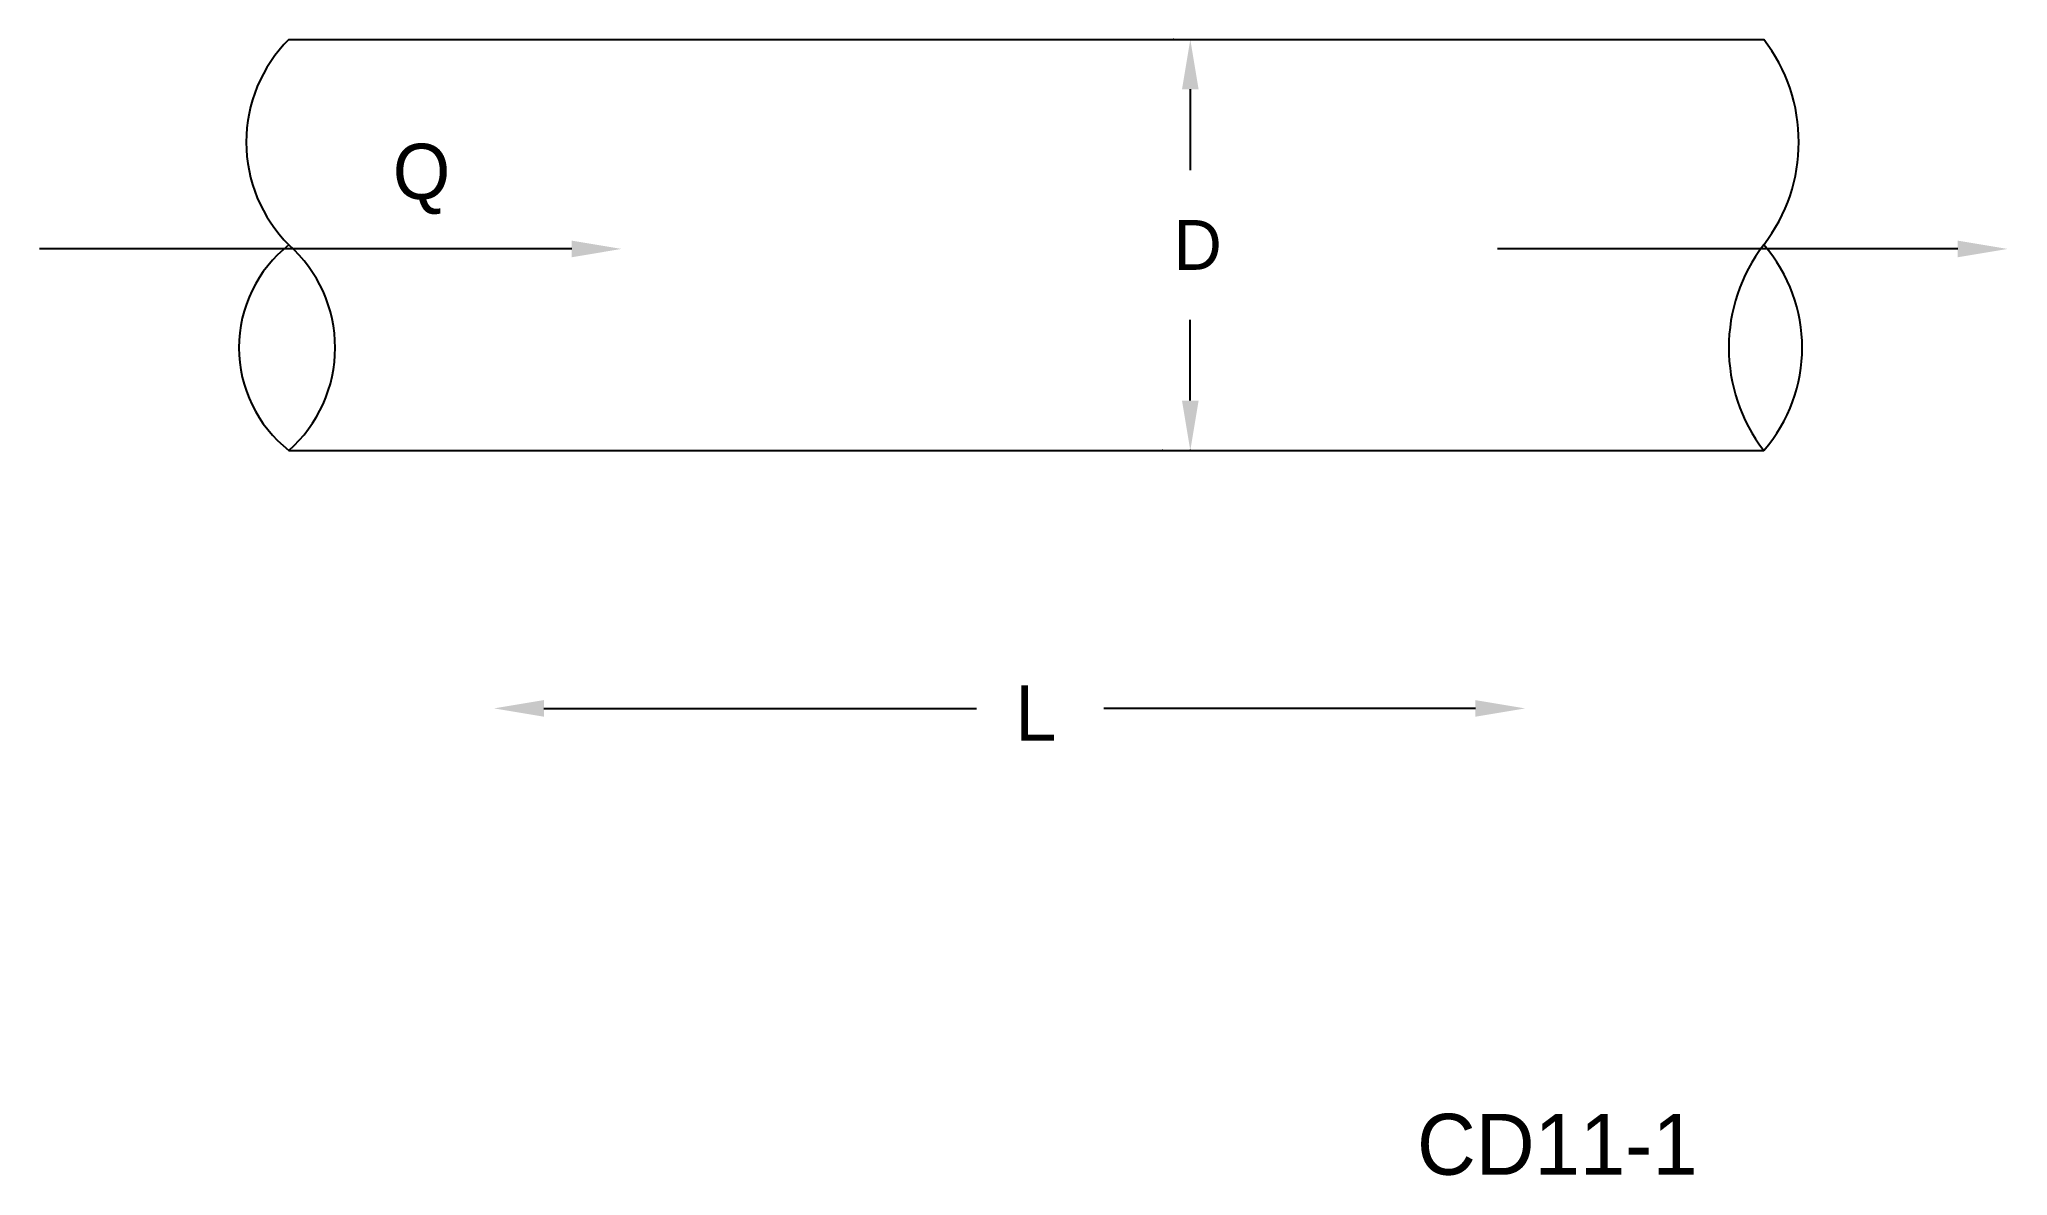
# Model space of a CAD drawing. Extents: x 1.51 to 8.62, y 1.71 to 5.81.
import ezdxf

# ---------------------------------------------------------------- set-up
doc = ezdxf.new("R2010")
doc.units = 0
doc.layers.get('0').update_dxf_attribs({"linetype": 'CONTINUOUS'})
doc.layers.add('NUMBER', color=3, linetype='CONTINUOUS')

msp = doc.modelspace()

# ---------------------------------------------------------------- linework, layer by layer
at = {"color": 0}
for p, q in [((2.4077, 5.8146), (7.7343, 5.8146)), ((3.4292, 5.0578), (1.5065, 5.0578)), ((8.4354, 5.0578), (6.7731, 5.0578)), ((2.4077, 4.33), (7.7343, 4.33)), ((3.3286, 3.3985), (4.8907, 3.3985)), ((6.6932, 3.3985), (5.3513, 3.3985))]:
    msp.add_line(p, q, dxfattribs=at)
at = {"color": 0, "linetype": 'BYBLOCK'}
for p, q in [((5.6634, 5.6346), (5.6634, 5.3423)), ((5.6634, 4.51), (5.6634, 4.8023))]:
    msp.add_line(p, q, dxfattribs=at)
at = {"color": 0}
for centre, radius, start, end in [((2.7775, 5.4435), 0.5239, 134.89599, 225.10401), ((7.2547, 5.4435), 0.6064, 322.26302, 37.73698), ((2.6988, 4.7012), 0.4717, 128.10914, 231.89086), ((2.0791, 4.7012), 0.4957, 311.51323, 48.48677), ((8.2177, 4.7012), 0.6095, 142.48479, 217.51521), ((7.3085, 4.7012), 0.5649, 318.92347, 41.07653)]:
    msp.add_arc(centre, radius, start, end, dxfattribs=at)
at = {"color": 0, "linetype": 'BYBLOCK'}
for points in [[(5.6934, 5.6346), (5.6334, 5.6346), (5.6634, 5.8146)], [(5.6934, 4.51), (5.6334, 4.51), (5.6634, 4.33)]]:
    msp.add_solid(points, dxfattribs=at)
at = {"color": 0}
for points in [[(3.4292, 5.0878), (3.4292, 5.0278), (3.6092, 5.0578)], [(8.4354, 5.0878), (8.4354, 5.0278), (8.6154, 5.0578)], [(3.3286, 3.3685), (3.3286, 3.4285), (3.1486, 3.3985)], [(6.6932, 3.4285), (6.6932, 3.3685), (6.8732, 3.3985)]]:
    msp.add_solid(points, dxfattribs=at)
at = {"layer": 'NUMBER', "color": 0, "linetype": 'BYBLOCK'}
for p in [(5.6033, 5.8146), (5.5633, 4.33), (5.6634, 4.33)]:
    msp.add_point(p, dxfattribs=at)

# ---------------------------------------------------------------- texts
at = {"color": 0}
for s, p in [('Q', (2.7829, 5.2376)), ('L', (5.0309, 3.2821))]:
    msp.add_text(s, height=0.2, dxfattribs=at).set_placement(p)
at = {"color": 0, "linetype": 'BYBLOCK'}
msp.add_text('D', height=0.18, dxfattribs=at).set_placement((5.6034, 4.9823))
at = {"layer": 'NUMBER', "color": 0}
msp.add_text('CD11-1', height=0.22, dxfattribs=at).set_placement((6.482, 1.7144))

doc.saveas('drawing.dxf')
